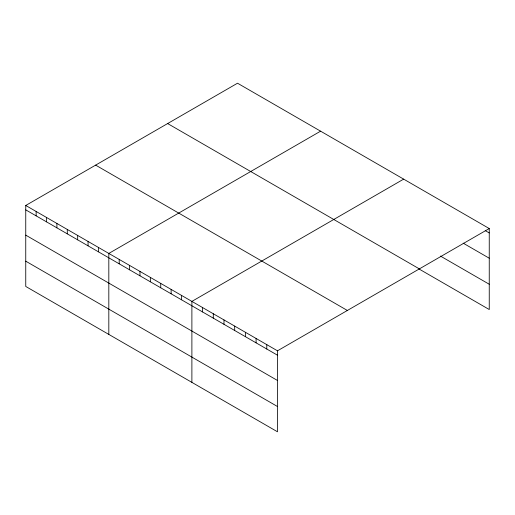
<?xml version="1.0" encoding="UTF-8"?>
<svg xmlns="http://www.w3.org/2000/svg" width="515" height="515" viewBox="0 0 515 515"><rect width="100%" height="100%" fill="white"/><g stroke="black" fill="none" stroke-linecap="round" stroke-linejoin="round"><path stroke-width="0.77" d="M25.75 205.472L277.482 350.812L277.482 431.789L25.75 286.456L25.75 205.472L237.518 83.211L489.25 228.544L489.25 309.528L419.043 268.991M320.594 131.171L108.82 253.438L108.82 334.415M403.663 179.13L191.889 301.397L191.889 382.375M277.482 350.812L489.25 228.544M485.239 230.617L489.25 232.935M463.172 243.157L489.25 258.208M440.441 256.071L489.25 284.248M167.639 123.555L419.365 268.894M95.636 165.128L347.361 310.461M25.75 209.863L277.482 355.202M25.75 235.143L277.482 380.476M25.75 261.182L277.482 406.515M266.783 344.632L266.783 349.022M256.084 338.458L256.084 342.848M245.385 332.278L245.385 336.668M234.686 326.104L234.686 330.495M223.986 319.924L223.986 324.315M213.287 313.751L213.287 318.141M202.588 307.571L202.588 311.961M181.505 295.398L181.505 299.788M171.122 289.404L171.122 293.795M160.738 283.411L160.738 287.801M150.354 277.418L150.354 281.808M139.971 271.418L139.971 275.808M129.587 265.425L129.587 269.815M119.203 259.431L119.203 263.822M98.436 247.438L98.436 251.829M88.052 241.445L88.052 245.835M77.668 235.452L77.668 239.842M67.285 229.452L67.285 233.842M56.901 223.459L56.901 227.849M46.517 217.465L46.517 221.856M36.134 211.472L36.134 215.862"/></g></svg>
